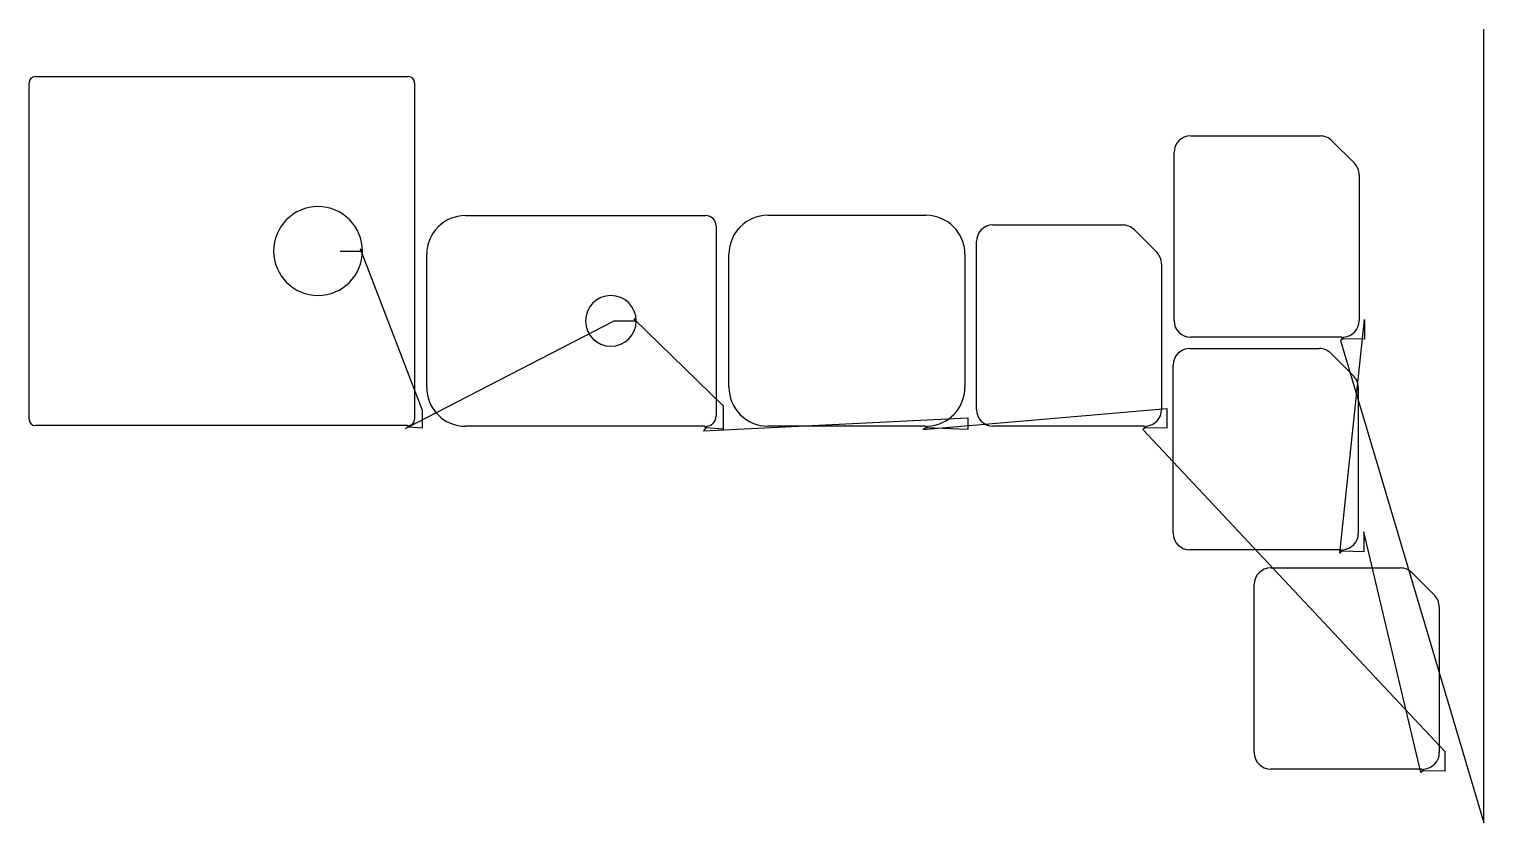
# Model space of a CAD drawing. Header units: metres. Extents: x 20 to 2316, y 1248 to 2500.
import ezdxf

# ---------------------------------------------------------------- set-up
doc = ezdxf.new("R2010")
doc.units = ezdxf.units.M

msp = doc.modelspace()

# ---------------------------------------------------------------- linework, layer by layer
at = {"layer": 'TOOL_0'}
for p, q in [((2315.928, 2499.002), (2315.928, 2500.002)), ((2315.928, 1248.137), (2315.928, 2499.002)), ((20.104, 1884.84), (20.104, 2415.24)), ((30.104, 2425.24), (618.504, 2425.24)), ((628.504, 2415.24), (628.504, 1884.84)), ((1853.013, 2331.454), (2057.658, 2331.454)), ((2076.113, 2323.809), (2111.468, 2288.454)), ((1826.913, 2040.354), (1826.913, 2305.354)), ((2119.113, 2269.999), (2119.113, 2040.354)), ((708.691, 2205.883), (1088.191, 2205.883)), ((1185.772, 2206.33), (1435.772, 2206.33)), ((1104.291, 2189.783), (1104.291, 1889.783)), ((1541.188, 2191.125), (1745.833, 2191.125)), ((1764.288, 2183.48), (1799.643, 2148.125)), ((1515.088, 1900.025), (1515.088, 2165.025)), ((511.054, 2150.04), (546.054, 2150.04)), ((546.054, 2150.04), (542.518, 2153.576)), ((542.518, 2153.576), (640.598, 1898.824)), ((647.591, 1934.784), (647.591, 2144.783)), ((1124.572, 1935.131), (1124.572, 2145.13)), ((1496.972, 2145.13), (1496.972, 1935.13)), ((1807.288, 2129.67), (1807.288, 1900.025)), ((978.19, 2039.782), (974.654, 2043.318)), ((974.654, 2043.318), (1115.49, 1906.119)), ((614.263, 1869.998), (943.19, 2039.782)), ((943.19, 2039.782), (978.19, 2039.782)), ((2088.319, 1673.433), (2127.571, 2042.22)), ((2127.571, 2042.22), (2127.571, 2010.9)), ((2091.513, 2014.254), (1853.013, 2014.254)), ((2093.05, 2011.676), (2089.698, 2008.701)), ((2089.698, 2008.701), (2315.928, 1248.137)), ((2093.05, 2011.676), (2091.513, 2014.254)), ((2094.512, 2014.297), (2093.05, 2011.676)), ((2127.571, 2010.9), (2093.05, 2011.676)), ((1851.634, 1996.186), (2056.279, 1996.186)), ((2074.734, 1988.541), (2110.089, 1953.186)), ((1825.534, 1705.086), (1825.534, 1970.086)), ((2117.734, 1934.731), (2117.734, 1705.086)), ((1115.49, 1906.119), (1115.49, 1868.836)), ((640.598, 1898.824), (640.598, 1870.609)), ((1084.242, 1866.708), (1501.713, 1886.899)), ((1430.751, 1868.79), (1815.746, 1901.891)), ((1501.713, 1886.899), (1501.713, 1868.368)), ((1815.746, 1901.891), (1815.746, 1870.571)), ((617.002, 1874.84), (30.104, 1874.84)), ((618.599, 1872.298), (614.263, 1869.998)), ((618.598, 1872.298), (617.002, 1874.84)), ((640.598, 1870.609), (618.598, 1872.298)), ((620, 1874.952), (618.599, 1872.298)), ((1086.69, 1873.683), (708.691, 1873.683)), ((1088.25, 1871.119), (1084.242, 1866.708)), ((1088.25, 1871.119), (1086.69, 1873.683)), ((1089.689, 1873.753), (1088.25, 1871.119)), ((1115.49, 1868.836), (1088.25, 1871.119)), ((1434.272, 1873.93), (1185.772, 1873.93)), ((1435.788, 1871.339), (1430.751, 1868.79)), ((1435.788, 1871.339), (1434.272, 1873.93)), ((1437.272, 1873.948), (1435.788, 1871.339)), ((1501.713, 1868.368), (1435.788, 1871.339)), ((1779.688, 1873.925), (1541.188, 1873.925)), ((1781.225, 1871.347), (1777.873, 1868.372)), ((1777.873, 1868.372), (2254.023, 1360.968)), ((1781.225, 1871.347), (1779.688, 1873.925)), ((1782.687, 1873.968), (1781.225, 1871.347)), ((1815.746, 1870.571), (1781.225, 1871.347)), ((2216.15, 1327.45), (2126.192, 1706.951)), ((2126.192, 1706.951), (2126.192, 1675.632)), ((2090.134, 1678.986), (1851.634, 1678.986)), ((2091.671, 1676.408), (2088.319, 1673.433)), ((2091.671, 1676.408), (2090.134, 1678.986)), ((2093.133, 1679.029), (2091.671, 1676.408)), ((2126.192, 1675.632), (2091.671, 1676.408)), ((1979.465, 1650.203), (2184.11, 1650.203)), ((2202.565, 1642.558), (2237.92, 1607.203)), ((1953.365, 1359.103), (1953.365, 1624.103)), ((2245.565, 1588.748), (2245.565, 1359.103)), ((2254.023, 1360.968), (2254.023, 1329.649)), ((2217.965, 1333.003), (1979.465, 1333.003)), ((2219.502, 1330.425), (2217.965, 1333.003)), ((2220.964, 1333.046), (2219.502, 1330.425)), ((2219.502, 1330.425), (2216.15, 1327.45)), ((2254.023, 1329.649), (2219.502, 1330.425))]:
    msp.add_line(p, q, dxfattribs=at)
for centre, radius, start, end in [((30.104, 2415.24), 10, 90, 180), ((618.504, 2415.24), 10, 0, 90), ((1853.013, 2305.354), 26.1, 90, 180), ((2057.635, 2305.298), 26.156, 45.051117, 89.949618), ((2092.957, 2269.976), 26.155, 0.050382, 44.948883), ((476.054, 2150.04), 70, 0, 180), ((708.691, 2144.783), 61.1, 90, 180), ((1088.191, 2189.783), 16.1, 0, 90), ((1185.772, 2145.13), 61.2, 90, 180), ((1435.772, 2145.13), 61.2, 0, 90), ((1541.188, 2165.025), 26.1, 90, 180), ((1745.81, 2164.969), 26.156, 45.051117, 89.949618), ((476.054, 2150.04), 70, 180, 0), ((1781.132, 2129.647), 26.155, 0.050382, 44.948883), ((938.19, 2039.782), 40, 0, 180), ((938.19, 2039.782), 40, 180, 0), ((1853.013, 2040.354), 26.1, 180, 270), ((2093.013, 2040.354), 26.1, 273.292467, 0), ((1851.634, 1970.086), 26.1, 90, 180), ((2056.256, 1970.03), 26.156, 45.051117, 89.949618), ((2091.578, 1934.708), 26.155, 0.050382, 44.948883), ((708.691, 1934.783), 61.1, 179.999062, 270), ((1185.772, 1935.13), 61.2, 179.999064, 270), ((1435.772, 1935.13), 61.2, 271.40444, 0), ((30.104, 1884.84), 10, 180, 270), ((618.504, 1884.84), 10, 278.603289, 0), ((1088.191, 1889.783), 16.1, 275.338773, 0), ((1541.188, 1900.025), 26.1, 180, 270), ((1781.188, 1900.025), 26.1, 273.292467, 0), ((1851.634, 1705.086), 26.1, 180, 270), ((2091.634, 1705.086), 26.1, 273.292467, 0), ((1979.465, 1624.103), 26.1, 90, 180), ((2184.087, 1624.047), 26.156, 45.051117, 89.949618), ((2219.409, 1588.725), 26.155, 0.050382, 44.948883), ((1979.465, 1359.103), 26.1, 180, 270), ((2219.465, 1359.103), 26.1, 273.292467, 0)]:
    msp.add_arc(centre, radius, start, end, dxfattribs=at)

doc.saveas('drawing.dxf')
